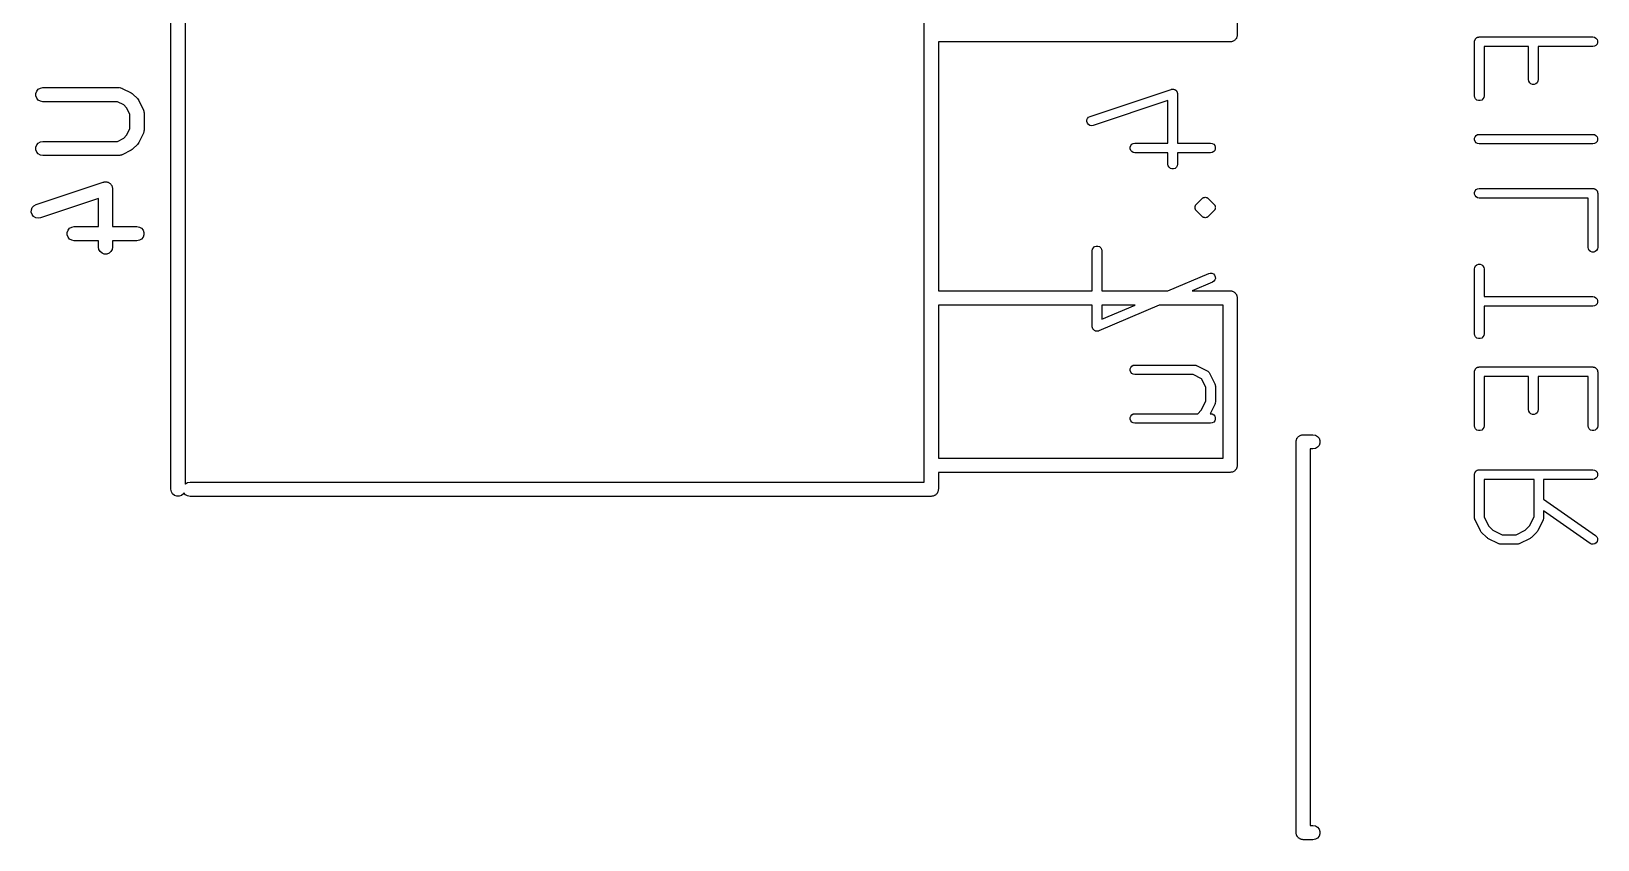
# Model space of a CAD drawing. Extents: x 1.5 to 72.3, y -91 to -17.2.
# Drawn here: x 5.92 to 22.55, y -56.15 to -47.57 of the extents above; entities that cross this region are included whole.
import ezdxf

# ---------------------------------------------------------------- set-up
doc = ezdxf.new("R2010")
doc.units = 0
doc.header["$MEASUREMENT"] = 0
doc.layers.add('BLACK', color=7, linetype='CONTINUOUS')

msp = doc.modelspace()

# ---------------------------------------------------------------- linework, layer by layer
at = {"layer": 'Black'}
for p, q in [((7.4, -52.429), (7.4, -45.571)), ((7.55, -45.6239), (7.55, -52.3761)), ((15.401, -52.354), (15.401, -45.646)), ((18.726, -45.825), (18.726, -47.603)), ((18.651, -47.678), (15.551, -47.678)), ((15.551, -47.678), (15.551, -50.322)), ((18.6575, -47.6769), (18.651, -47.678)), ((18.664, -47.6769), (18.6575, -47.6769)), ((18.6702, -47.6746), (18.664, -47.6769)), ((18.6767, -47.6735), (18.6702, -47.6746)), ((18.6823, -47.6702), (18.6767, -47.6735)), ((18.6885, -47.668), (18.6823, -47.6702)), ((18.6935, -47.6637), (18.6885, -47.668)), ((18.6992, -47.6605), (18.6935, -47.6637)), ((18.7034, -47.6554), (18.6992, -47.6605)), ((18.7085, -47.6512), (18.7034, -47.6554)), ((18.7117, -47.6455), (18.7085, -47.6512)), ((18.716, -47.6405), (18.7117, -47.6455)), ((18.7182, -47.6343), (18.716, -47.6405)), ((18.7215, -47.6287), (18.7182, -47.6343)), ((18.7226, -47.6222), (18.7215, -47.6287)), ((18.7249, -47.616), (18.7226, -47.6222)), ((18.726, -47.603), (18.7249, -47.6095)), ((18.7249, -47.6095), (18.7249, -47.616)), ((21.2459, -47.6763), (21.2467, -47.672)), ((21.2459, -48.2509), (21.2459, -47.6763)), ((21.2467, -47.6675), (21.2482, -47.6634)), ((21.2467, -47.672), (21.2467, -47.6675)), ((21.2482, -47.6634), (21.249, -47.659)), ((21.249, -47.659), (21.2512, -47.6551)), ((21.2512, -47.6551), (21.2527, -47.6509)), ((21.2527, -47.6509), (21.2556, -47.6475)), ((21.2556, -47.6475), (21.2578, -47.6437)), ((21.2578, -47.6437), (21.2612, -47.6408)), ((21.2612, -47.6408), (21.2641, -47.6374)), ((21.2641, -47.6374), (21.2679, -47.6352)), ((21.2679, -47.6352), (21.2713, -47.6324)), ((21.2713, -47.6324), (21.2755, -47.6308)), ((21.2755, -47.6308), (21.2793, -47.6286)), ((21.2793, -47.6286), (21.2837, -47.6278)), ((21.2837, -47.6278), (21.2879, -47.6263)), ((21.2879, -47.6263), (21.2923, -47.6263)), ((21.2923, -47.6263), (21.2967, -47.6255)), ((21.2967, -47.6255), (22.5032, -47.6255)), ((21.8204, -47.7271), (21.3475, -47.7271)), ((21.3475, -47.7271), (21.3475, -48.2509)), ((21.8204, -48.0785), (21.8204, -47.7271)), ((22.5032, -47.7271), (21.922, -47.7271)), ((21.922, -47.7271), (21.922, -48.0785)), ((22.5032, -47.6255), (22.5206, -47.6286)), ((22.5206, -47.7241), (22.5032, -47.7271)), ((22.5206, -47.6286), (22.5359, -47.6374)), ((22.5359, -47.7153), (22.5206, -47.7241)), ((22.5359, -47.6374), (22.5472, -47.6509)), ((22.5472, -47.7017), (22.5359, -47.7153)), ((22.5472, -47.6509), (22.5532, -47.6675)), ((22.5532, -47.6852), (22.5472, -47.7017)), ((22.5532, -47.6675), (22.5532, -47.6852)), ((21.8235, -48.0959), (21.8204, -48.0785)), ((21.922, -48.0785), (21.919, -48.0959)), ((5.96452, -48.2251), (5.97343, -48.2006)), ((5.96452, -48.2511), (5.96452, -48.2251)), ((5.97343, -48.2006), (5.99017, -48.1806)), ((5.99017, -48.1806), (6.01273, -48.1676)), ((6.01273, -48.1676), (6.03838, -48.1631)), ((6.03838, -48.1631), (6.8479, -48.1631)), ((6.8479, -48.1631), (6.85216, -48.1638)), ((6.85216, -48.1638), (6.85648, -48.1636)), ((6.85648, -48.1636), (6.8649, -48.1661)), ((6.8649, -48.1661), (6.87356, -48.1676)), ((6.87356, -48.1676), (6.8773, -48.1698)), ((6.8773, -48.1698), (6.88145, -48.171)), ((6.88145, -48.171), (6.97668, -48.2186)), ((6.97668, -48.2186), (6.98634, -48.2258)), ((6.98634, -48.2258), (6.99618, -48.2327)), ((6.99618, -48.2327), (7.04379, -48.2803)), ((17.1625, -48.4689), (18.0243, -48.1816)), ((18.0243, -48.1816), (18.028, -48.1811)), ((18.028, -48.1811), (18.0316, -48.1798)), ((18.0316, -48.1798), (18.0367, -48.1798)), ((18.0367, -48.1798), (18.0418, -48.179)), ((18.0418, -48.179), (18.0454, -48.1798)), ((18.0454, -48.1798), (18.0492, -48.1798)), ((18.0492, -48.1798), (18.054, -48.1815)), ((18.054, -48.1815), (18.0591, -48.1826)), ((18.0591, -48.1826), (18.0623, -48.1845)), ((18.0623, -48.1845), (18.0658, -48.1858)), ((18.0658, -48.1858), (18.0697, -48.1891)), ((18.0697, -48.1891), (18.0741, -48.1918)), ((18.0741, -48.1918), (18.0764, -48.1947)), ((18.0764, -48.1947), (18.0793, -48.1972)), ((18.0793, -48.1972), (18.0819, -48.2016)), ((18.0819, -48.2016), (18.0851, -48.2056)), ((18.0851, -48.2056), (18.0862, -48.2092)), ((18.0862, -48.2092), (18.0881, -48.2124)), ((18.0881, -48.2124), (18.089, -48.2175)), ((18.089, -48.2175), (18.0906, -48.2224)), ((18.0906, -48.2224), (18.0905, -48.2261)), ((18.0905, -48.2261), (18.0912, -48.2298)), ((18.0912, -48.2298), (18.0912, -48.7535)), ((21.8323, -48.1112), (21.8235, -48.0959)), ((21.8458, -48.1225), (21.8323, -48.1112)), ((21.8624, -48.1285), (21.8458, -48.1225)), ((21.8801, -48.1285), (21.8624, -48.1285)), ((21.8966, -48.1225), (21.8801, -48.1285)), ((21.9101, -48.1112), (21.8966, -48.1225)), ((21.919, -48.0959), (21.9101, -48.1112)), ((5.97343, -48.2756), (5.96452, -48.2511)), ((5.99017, -48.2955), (5.97343, -48.2756)), ((6.01273, -48.3086), (5.99017, -48.2955)), ((6.03838, -48.3131), (6.01273, -48.3086)), ((6.8302, -48.3131), (6.03838, -48.3131)), ((6.89872, -48.3474), (6.8302, -48.3131)), ((6.92912, -48.3778), (6.89872, -48.3474)), ((6.96338, -48.4463), (6.92912, -48.3778)), ((7.04379, -48.2803), (7.05068, -48.2901)), ((7.05068, -48.2901), (7.05784, -48.2998)), ((7.05784, -48.2998), (7.10546, -48.395)), ((7.10546, -48.395), (7.1067, -48.3992)), ((7.1067, -48.3992), (7.10886, -48.4029)), ((7.10886, -48.4029), (7.11038, -48.4116)), ((7.11038, -48.4116), (7.11289, -48.42)), ((17.9896, -48.3003), (17.1947, -48.5653)), ((17.9896, -48.7535), (17.9896, -48.3003)), ((21.249, -48.2682), (21.2459, -48.2509)), ((21.2578, -48.2835), (21.249, -48.2682)), ((21.2713, -48.2949), (21.2578, -48.2835)), ((21.2879, -48.3009), (21.2713, -48.2949)), ((21.3055, -48.3009), (21.2879, -48.3009)), ((21.3221, -48.2949), (21.3055, -48.3009)), ((21.3356, -48.2835), (21.3221, -48.2949)), ((21.3444, -48.2682), (21.3356, -48.2835)), ((21.3475, -48.2509), (21.3444, -48.2682)), ((6.96338, -48.6013), (6.96338, -48.4463)), ((7.11289, -48.42), (7.11263, -48.4243)), ((7.11263, -48.4243), (7.11338, -48.4286)), ((7.11338, -48.4286), (7.11338, -48.619)), ((17.1283, -48.5245), (17.1288, -48.5069)), ((17.1339, -48.5413), (17.1283, -48.5245)), ((17.1288, -48.5069), (17.1353, -48.4905)), ((17.1449, -48.5551), (17.1339, -48.5413)), ((17.1353, -48.4905), (17.147, -48.4773)), ((17.1599, -48.5643), (17.1449, -48.5551)), ((17.147, -48.4773), (17.1625, -48.4689)), ((17.1772, -48.5679), (17.1599, -48.5643)), ((17.1947, -48.5653), (17.1772, -48.5679)), ((5.99017, -48.7521), (6.01273, -48.739)), ((6.01273, -48.739), (6.03838, -48.7345)), ((6.03838, -48.7345), (6.8302, -48.7345)), ((6.8302, -48.7345), (6.89872, -48.7003)), ((6.89872, -48.7003), (6.92912, -48.6699)), ((6.92912, -48.6699), (6.96338, -48.6013)), ((7.10546, -48.6526), (7.05784, -48.7478)), ((7.1067, -48.6484), (7.10546, -48.6526)), ((7.10886, -48.6447), (7.1067, -48.6484)), ((7.11038, -48.636), (7.10886, -48.6447)), ((7.11289, -48.6276), (7.11038, -48.636)), ((7.11338, -48.619), (7.11263, -48.6233)), ((7.11263, -48.6233), (7.11289, -48.6276)), ((21.2467, -48.7017), (21.2527, -48.6851)), ((21.2467, -48.7193), (21.2467, -48.7017)), ((21.2527, -48.7359), (21.2467, -48.7193)), ((21.2527, -48.6851), (21.2641, -48.6716)), ((21.2641, -48.7494), (21.2527, -48.7359)), ((21.2641, -48.6716), (21.2793, -48.6628)), ((21.2793, -48.6628), (21.2967, -48.6597)), ((21.2967, -48.6597), (22.5032, -48.6597)), ((22.5032, -48.6597), (22.5206, -48.6628)), ((22.5206, -48.6628), (22.5359, -48.6716)), ((22.5359, -48.6716), (22.5472, -48.6851)), ((22.5472, -48.7359), (22.5359, -48.7494)), ((22.5472, -48.6851), (22.5532, -48.7017)), ((22.5532, -48.7193), (22.5472, -48.7359)), ((22.5532, -48.7017), (22.5532, -48.7193)), ((5.96452, -48.7965), (5.97343, -48.772)), ((5.96452, -48.8225), (5.96452, -48.7965)), ((5.97343, -48.847), (5.96452, -48.8225)), ((5.97343, -48.772), (5.99017, -48.7521)), ((5.99017, -48.867), (5.97343, -48.847)), ((6.01273, -48.88), (5.99017, -48.867)), ((6.03838, -48.8845), (6.01273, -48.88)), ((6.8479, -48.8845), (6.03838, -48.8845)), ((6.85216, -48.8838), (6.8479, -48.8845)), ((6.85648, -48.884), (6.85216, -48.8838)), ((6.8649, -48.8815), (6.85648, -48.884)), ((6.87356, -48.88), (6.8649, -48.8815)), ((6.8773, -48.8778), (6.87356, -48.88)), ((6.88145, -48.8766), (6.8773, -48.8778)), ((6.97668, -48.829), (6.88145, -48.8766)), ((6.98634, -48.8218), (6.97668, -48.829)), ((6.99618, -48.8149), (6.98634, -48.8218)), ((7.04379, -48.7673), (6.99618, -48.8149)), ((7.05068, -48.7575), (7.04379, -48.7673)), ((7.05784, -48.7478), (7.05068, -48.7575)), ((17.5882, -48.7955), (17.5942, -48.7789)), ((17.5882, -48.8132), (17.5882, -48.7955)), ((17.5942, -48.8297), (17.5882, -48.8132)), ((17.5942, -48.7789), (17.6056, -48.7654)), ((17.6056, -48.8432), (17.5942, -48.8297)), ((17.6056, -48.7654), (17.6208, -48.7566)), ((17.6208, -48.8521), (17.6056, -48.8432)), ((17.6208, -48.7566), (17.6382, -48.7535)), ((17.6382, -48.8551), (17.6208, -48.8521)), ((17.6382, -48.7535), (17.9896, -48.7535)), ((17.9896, -48.8551), (17.6382, -48.8551)), ((17.9896, -48.9767), (17.9896, -48.8551)), ((18.0912, -48.7535), (18.4425, -48.7535)), ((18.4425, -48.8551), (18.0912, -48.8551)), ((18.0912, -48.8551), (18.0912, -48.9767)), ((18.4425, -48.7535), (18.4599, -48.7566)), ((18.4599, -48.8521), (18.4425, -48.8551)), ((18.4599, -48.7566), (18.4752, -48.7654)), ((18.4752, -48.8432), (18.4599, -48.8521)), ((18.4752, -48.7654), (18.4865, -48.7789)), ((18.4865, -48.8297), (18.4752, -48.8432)), ((18.4865, -48.7789), (18.4926, -48.7955)), ((18.4926, -48.8132), (18.4865, -48.8297)), ((18.4926, -48.7955), (18.4926, -48.8132)), ((21.2793, -48.7582), (21.2641, -48.7494)), ((21.2967, -48.7613), (21.2793, -48.7582)), ((22.5032, -48.7613), (21.2967, -48.7613)), ((22.5206, -48.7582), (22.5032, -48.7613)), ((22.5359, -48.7494), (22.5206, -48.7582)), ((17.9926, -48.9941), (17.9896, -48.9767)), ((18.0015, -49.0093), (17.9926, -48.9941)), ((18.015, -49.0207), (18.0015, -49.0093)), ((18.0316, -49.0267), (18.015, -49.0207)), ((18.0492, -49.0267), (18.0316, -49.0267)), ((18.0658, -49.0207), (18.0492, -49.0267)), ((18.0793, -49.0093), (18.0658, -49.0207)), ((18.0881, -48.9941), (18.0793, -49.0093)), ((18.0912, -48.9767), (18.0881, -48.9941)), ((5.96704, -49.405), (6.68133, -49.1669)), ((6.68133, -49.1669), (6.68681, -49.1661)), ((6.68681, -49.1661), (6.69202, -49.1642)), ((6.69202, -49.1642), (6.69961, -49.1642)), ((6.69961, -49.1642), (6.7071, -49.1631)), ((6.7071, -49.1631), (6.71252, -49.1642)), ((6.71252, -49.1642), (6.71807, -49.1642)), ((6.71807, -49.1642), (6.7252, -49.1668)), ((6.7252, -49.1668), (6.73261, -49.1683)), ((6.73261, -49.1683), (6.73734, -49.1712)), ((6.73734, -49.1712), (6.74255, -49.1731)), ((6.74255, -49.1731), (6.74835, -49.178)), ((6.74835, -49.178), (6.75481, -49.182)), ((6.75481, -49.182), (6.75825, -49.1863)), ((6.75825, -49.1863), (6.7625, -49.1899)), ((6.7625, -49.1899), (6.76629, -49.1964)), ((6.76629, -49.1964), (6.771, -49.2024)), ((6.771, -49.2024), (6.77275, -49.2076)), ((6.77275, -49.2076), (6.77553, -49.2124)), ((6.77553, -49.2124), (6.77684, -49.2199)), ((6.77684, -49.2199), (6.77924, -49.2271)), ((6.77924, -49.2271), (6.77908, -49.2326)), ((6.77908, -49.2326), (6.78005, -49.2381)), ((6.78005, -49.2381), (6.78005, -49.6393)), ((21.2527, -49.2596), (21.2641, -49.2461)), ((21.2641, -49.2461), (21.2793, -49.2373)), ((21.2793, -49.2373), (21.2967, -49.2342)), ((21.2967, -49.2342), (22.5032, -49.2342)), ((22.5032, -49.2342), (22.5076, -49.235)), ((22.5076, -49.235), (22.512, -49.235)), ((22.512, -49.235), (22.5162, -49.2365)), ((22.5162, -49.2365), (22.5206, -49.2373)), ((22.5206, -49.2373), (22.5244, -49.2395)), ((22.5244, -49.2395), (22.5286, -49.241)), ((22.5286, -49.241), (22.532, -49.2439)), ((22.532, -49.2439), (22.5359, -49.2461)), ((22.5359, -49.2461), (22.5387, -49.2495)), ((5.94414, -49.4174), (5.96704, -49.405)), ((6.63005, -49.3422), (6.01448, -49.5473)), ((6.63005, -49.6393), (6.63005, -49.3422)), ((18.2816, -49.4148), (18.2829, -49.413)), ((18.2829, -49.413), (18.2836, -49.4109)), ((18.2836, -49.4109), (18.2851, -49.4092)), ((18.2851, -49.4092), (18.286, -49.4072)), ((18.286, -49.4072), (18.2892, -49.404)), ((18.2892, -49.404), (18.2917, -49.4004)), ((18.2917, -49.4004), (18.3492, -49.3429)), ((18.3492, -49.3429), (18.3528, -49.3404)), ((18.3528, -49.3404), (18.356, -49.3372)), ((18.356, -49.3372), (18.36, -49.3354)), ((18.36, -49.3354), (18.3636, -49.3328)), ((18.3636, -49.3328), (18.3679, -49.3317)), ((18.3679, -49.3317), (18.3719, -49.3298)), ((18.3719, -49.3298), (18.3764, -49.3294)), ((18.3764, -49.3294), (18.3807, -49.3283)), ((18.3807, -49.3283), (18.3851, -49.3286)), ((18.3851, -49.3286), (18.3895, -49.3283)), ((18.3895, -49.3283), (18.3938, -49.3294)), ((18.3938, -49.3294), (18.3982, -49.3298)), ((18.3982, -49.3298), (18.4023, -49.3317)), ((18.4023, -49.3317), (18.4066, -49.3328)), ((18.4066, -49.3328), (18.4102, -49.3354)), ((18.4102, -49.3354), (18.4142, -49.3372)), ((18.4142, -49.3372), (18.4174, -49.3404)), ((18.4174, -49.3404), (18.421, -49.3429)), ((18.421, -49.3429), (18.4785, -49.4004)), ((18.4785, -49.4004), (18.481, -49.404)), ((18.481, -49.404), (18.4842, -49.4072)), ((18.4842, -49.4072), (18.4851, -49.4092)), ((18.4851, -49.4092), (18.4865, -49.4109)), ((18.4865, -49.4109), (18.4873, -49.413)), ((18.4873, -49.413), (18.4886, -49.4148)), ((21.2467, -49.2762), (21.2527, -49.2596)), ((21.2467, -49.2938), (21.2467, -49.2762)), ((21.2527, -49.3104), (21.2467, -49.2938)), ((21.2641, -49.3239), (21.2527, -49.3104)), ((21.2793, -49.3328), (21.2641, -49.3239)), ((21.2967, -49.3358), (21.2793, -49.3328)), ((22.4524, -49.3358), (21.2967, -49.3358)), ((22.4524, -49.8595), (22.4524, -49.3358)), ((22.5387, -49.2495), (22.5421, -49.2524)), ((22.5421, -49.2524), (22.5443, -49.2562)), ((22.5443, -49.2562), (22.5472, -49.2596)), ((22.5472, -49.2596), (22.5487, -49.2638)), ((22.5487, -49.2638), (22.5509, -49.2676)), ((22.5509, -49.2676), (22.5517, -49.272)), ((22.5517, -49.272), (22.5532, -49.2762)), ((22.5532, -49.2762), (22.5532, -49.2806)), ((22.5532, -49.2806), (22.554, -49.285)), ((22.554, -49.285), (22.554, -49.8595)), ((5.91657, -49.4872), (5.91728, -49.4612)), ((5.92481, -49.5119), (5.91657, -49.4872)), ((5.91728, -49.4612), (5.92686, -49.4369)), ((5.941, -49.5323), (5.92481, -49.5119)), ((5.92686, -49.4369), (5.94414, -49.4174)), ((5.96319, -49.5459), (5.941, -49.5323)), ((5.98871, -49.5512), (5.96319, -49.5459)), ((6.01448, -49.5473), (5.98871, -49.5512)), ((18.277, -49.4319), (18.2776, -49.4297)), ((18.2774, -49.4363), (18.277, -49.4319)), ((18.277, -49.4407), (18.2774, -49.4363)), ((18.2776, -49.4429), (18.277, -49.4407)), ((18.2776, -49.4275), (18.2784, -49.4254)), ((18.2776, -49.4297), (18.2776, -49.4275)), ((18.2776, -49.4451), (18.2776, -49.4429)), ((18.2784, -49.4472), (18.2776, -49.4451)), ((18.2784, -49.4254), (18.2786, -49.4232)), ((18.2786, -49.4495), (18.2784, -49.4472)), ((18.2786, -49.4232), (18.2805, -49.4191)), ((18.2805, -49.4535), (18.2786, -49.4495)), ((18.2805, -49.4191), (18.2816, -49.4148)), ((18.2816, -49.4578), (18.2805, -49.4535)), ((18.2829, -49.4596), (18.2816, -49.4578)), ((18.2836, -49.4617), (18.2829, -49.4596)), ((18.2851, -49.4634), (18.2836, -49.4617)), ((18.286, -49.4654), (18.2851, -49.4634)), ((18.2892, -49.4686), (18.286, -49.4654)), ((18.2917, -49.4722), (18.2892, -49.4686)), ((18.3492, -49.5297), (18.2917, -49.4722)), ((18.3528, -49.5322), (18.3492, -49.5297)), ((18.356, -49.5354), (18.3528, -49.5322)), ((18.36, -49.5373), (18.356, -49.5354)), ((18.3636, -49.5398), (18.36, -49.5373)), ((18.3679, -49.541), (18.3636, -49.5398)), ((18.3719, -49.5428), (18.3679, -49.541)), ((18.3764, -49.5432), (18.3719, -49.5428)), ((18.3807, -49.5444), (18.3764, -49.5432)), ((18.3851, -49.544), (18.3807, -49.5444)), ((18.3895, -49.5444), (18.3851, -49.544)), ((18.3938, -49.5432), (18.3895, -49.5444)), ((18.3982, -49.5428), (18.3938, -49.5432)), ((18.4023, -49.541), (18.3982, -49.5428)), ((18.4066, -49.5398), (18.4023, -49.541)), ((18.4102, -49.5373), (18.4066, -49.5398)), ((18.4142, -49.5354), (18.4102, -49.5373)), ((18.4174, -49.5322), (18.4142, -49.5354)), ((18.421, -49.5297), (18.4174, -49.5322)), ((18.4785, -49.4722), (18.421, -49.5297)), ((18.481, -49.4686), (18.4785, -49.4722)), ((18.4842, -49.4654), (18.481, -49.4686)), ((18.4851, -49.4634), (18.4842, -49.4654)), ((18.4865, -49.4617), (18.4851, -49.4634)), ((18.4873, -49.4596), (18.4865, -49.4617)), ((18.4886, -49.4578), (18.4873, -49.4596)), ((18.4886, -49.4148), (18.4897, -49.4191)), ((18.4897, -49.4535), (18.4886, -49.4578)), ((18.4897, -49.4191), (18.4916, -49.4232)), ((18.4916, -49.4495), (18.4897, -49.4535)), ((18.4916, -49.4232), (18.4918, -49.4254)), ((18.4918, -49.4472), (18.4916, -49.4495)), ((18.4918, -49.4254), (18.4926, -49.4275)), ((18.4926, -49.4451), (18.4918, -49.4472)), ((18.4926, -49.4275), (18.4926, -49.4297)), ((18.4926, -49.4297), (18.4932, -49.4319)), ((18.4932, -49.4407), (18.4926, -49.4429)), ((18.4926, -49.4429), (18.4926, -49.4451)), ((18.4932, -49.4319), (18.4928, -49.4363)), ((18.4928, -49.4363), (18.4932, -49.4407)), ((6.29785, -49.7013), (6.30676, -49.6768)), ((6.29785, -49.7273), (6.29785, -49.7013)), ((6.30676, -49.7518), (6.29785, -49.7273)), ((6.30676, -49.6768), (6.3235, -49.6568)), ((6.3235, -49.6568), (6.34606, -49.6438)), ((6.34606, -49.6438), (6.37171, -49.6393)), ((6.37171, -49.6393), (6.63005, -49.6393)), ((6.78005, -49.6393), (7.03838, -49.6393)), ((7.03838, -49.6393), (7.06403, -49.6438)), ((7.06403, -49.6438), (7.08659, -49.6568)), ((7.08659, -49.6568), (7.10333, -49.6768)), ((7.10333, -49.6768), (7.11224, -49.7013)), ((7.11224, -49.7273), (7.10333, -49.7518)), ((7.11224, -49.7013), (7.11224, -49.7273)), ((6.3235, -49.7717), (6.30676, -49.7518)), ((6.34606, -49.7848), (6.3235, -49.7717)), ((6.37171, -49.7893), (6.34606, -49.7848)), ((6.63005, -49.7893), (6.37171, -49.7893)), ((6.63005, -49.8571), (6.63005, -49.7893)), ((6.63457, -49.8828), (6.63005, -49.8571)), ((6.64759, -49.9054), (6.63457, -49.8828)), ((6.66755, -49.9221), (6.64759, -49.9054)), ((6.7625, -49.9054), (6.74255, -49.9221)), ((6.77553, -49.8828), (6.7625, -49.9054)), ((6.78005, -49.8571), (6.77553, -49.8828)), ((7.03838, -49.7893), (6.78005, -49.7893)), ((6.78005, -49.7893), (6.78005, -49.8571)), ((7.06403, -49.7848), (7.03838, -49.7893)), ((7.08659, -49.7717), (7.06403, -49.7848)), ((7.10333, -49.7518), (7.08659, -49.7717)), ((17.1852, -49.8959), (17.1883, -49.8786)), ((17.1852, -50.322), (17.1852, -49.8959)), ((17.1883, -49.8786), (17.1971, -49.8633)), ((17.1971, -49.8633), (17.2106, -49.8519)), ((17.2106, -49.8519), (17.2272, -49.8459)), ((17.2272, -49.8459), (17.2449, -49.8459)), ((17.2449, -49.8459), (17.2614, -49.8519)), ((17.2614, -49.8519), (17.275, -49.8633)), ((17.275, -49.8633), (17.2838, -49.8786)), ((17.2838, -49.8786), (17.2868, -49.8959)), ((17.2868, -49.8959), (17.2868, -50.322)), ((22.4555, -49.8769), (22.4524, -49.8595)), ((22.4643, -49.8922), (22.4555, -49.8769)), ((22.4778, -49.9035), (22.4643, -49.8922)), ((22.4944, -49.9096), (22.4778, -49.9035)), ((22.512, -49.9096), (22.4944, -49.9096)), ((22.5286, -49.9035), (22.512, -49.9096)), ((22.5421, -49.8922), (22.5286, -49.9035)), ((22.5509, -49.8769), (22.5421, -49.8922)), ((22.554, -49.8595), (22.5509, -49.8769)), ((6.69202, -49.931), (6.66755, -49.9221)), ((6.71807, -49.931), (6.69202, -49.931)), ((6.74255, -49.9221), (6.71807, -49.931)), ((21.2459, -50.0893), (21.249, -50.072)), ((21.249, -50.072), (21.2578, -50.0567)), ((21.2578, -50.0567), (21.2713, -50.0454)), ((21.2713, -50.0454), (21.2879, -50.0393)), ((21.2879, -50.0393), (21.3055, -50.0393)), ((21.3055, -50.0393), (21.3221, -50.0454)), ((21.3221, -50.0454), (21.3356, -50.0567)), ((21.3356, -50.0567), (21.3444, -50.072)), ((21.3444, -50.072), (21.3475, -50.0893)), ((17.9897, -50.322), (18.4225, -50.1365)), ((18.4626, -50.2299), (18.2476, -50.322)), ((18.4225, -50.1365), (18.4397, -50.1325)), ((18.4397, -50.1325), (18.4572, -50.1346)), ((18.4572, -50.1346), (18.473, -50.1425)), ((18.4773, -50.2202), (18.4626, -50.2299)), ((18.473, -50.1425), (18.4851, -50.1554)), ((18.4879, -50.2061), (18.4773, -50.2202)), ((18.4851, -50.1554), (18.492, -50.1716)), ((18.493, -50.1892), (18.4879, -50.2061)), ((18.492, -50.1716), (18.493, -50.1892)), ((21.2459, -50.7788), (21.2459, -50.0893)), ((21.3475, -50.0893), (21.3475, -50.3833)), ((15.551, -50.322), (17.1852, -50.322)), ((17.2868, -50.322), (17.9897, -50.322)), ((18.2476, -50.322), (18.651, -50.322)), ((18.651, -50.322), (18.6575, -50.3231)), ((18.6575, -50.3231), (18.664, -50.3231)), ((18.664, -50.3231), (18.6702, -50.3254)), ((18.6702, -50.3254), (18.6767, -50.3265)), ((18.6767, -50.3265), (18.6823, -50.3298)), ((18.6823, -50.3298), (18.6885, -50.332)), ((18.6885, -50.332), (18.6935, -50.3363)), ((18.6935, -50.3363), (18.6992, -50.3395)), ((18.6992, -50.3395), (18.7034, -50.3446)), ((18.7034, -50.3446), (18.7085, -50.3488)), ((18.7085, -50.3488), (18.7117, -50.3545)), ((18.7117, -50.3545), (18.716, -50.3595)), ((18.716, -50.3595), (18.7182, -50.3657)), ((18.7182, -50.3657), (18.7215, -50.3713)), ((18.7215, -50.3713), (18.7226, -50.3778)), ((18.7226, -50.3778), (18.7249, -50.384)), ((18.7249, -50.384), (18.7249, -50.3905)), ((18.7249, -50.3905), (18.726, -50.397)), ((18.726, -50.397), (18.726, -52.175)), ((21.3475, -50.3833), (22.5032, -50.3833)), ((22.5032, -50.3833), (22.5206, -50.3863)), ((22.5206, -50.3863), (22.5359, -50.3951)), ((22.5359, -50.3951), (22.5472, -50.4087)), ((22.5472, -50.4087), (22.5532, -50.4252)), ((17.1852, -50.472), (15.551, -50.472)), ((15.551, -50.472), (15.551, -52.1)), ((17.1852, -50.7003), (17.1852, -50.472)), ((17.8976, -50.472), (17.2561, -50.747)), ((17.2868, -50.472), (17.2868, -50.6232)), ((17.2868, -50.6232), (17.6397, -50.472)), ((17.6397, -50.472), (17.2868, -50.472)), ((18.576, -50.472), (17.8976, -50.472)), ((18.576, -52.1), (18.576, -50.472)), ((22.5032, -50.4849), (21.3475, -50.4849)), ((21.3475, -50.4849), (21.3475, -50.7788)), ((22.5206, -50.4818), (22.5032, -50.4849)), ((22.5359, -50.473), (22.5206, -50.4818)), ((22.5472, -50.4595), (22.5359, -50.473)), ((22.5532, -50.4429), (22.5472, -50.4595)), ((22.5532, -50.4252), (22.5532, -50.4429)), ((17.1863, -50.706), (17.1852, -50.7003)), ((17.1866, -50.7119), (17.1863, -50.706)), ((17.1878, -50.7146), (17.1866, -50.7119)), ((17.1883, -50.7176), (17.1878, -50.7146)), ((17.1912, -50.7227), (17.1883, -50.7176)), ((17.1935, -50.7281), (17.1912, -50.7227)), ((17.1956, -50.7303), (17.1935, -50.7281)), ((17.1971, -50.7329), (17.1956, -50.7303)), ((17.2016, -50.7367), (17.1971, -50.7329)), ((17.2056, -50.7409), (17.2016, -50.7367)), ((17.2083, -50.7423), (17.2056, -50.7409)), ((17.2106, -50.7443), (17.2083, -50.7423)), ((17.2161, -50.7463), (17.2106, -50.7443)), ((17.2214, -50.7489), (17.2161, -50.7463)), ((17.2244, -50.7493), (17.2214, -50.7489)), ((17.2272, -50.7503), (17.2244, -50.7493)), ((17.2331, -50.7503), (17.2272, -50.7503)), ((17.2389, -50.751), (17.2331, -50.7503)), ((17.2418, -50.7503), (17.2389, -50.751)), ((17.2449, -50.7503), (17.2418, -50.7503)), ((17.2504, -50.7483), (17.2449, -50.7503)), ((17.2561, -50.747), (17.2504, -50.7483)), ((21.249, -50.7962), (21.2459, -50.7788)), ((21.2578, -50.8114), (21.249, -50.7962)), ((21.2713, -50.8228), (21.2578, -50.8114)), ((21.2879, -50.8288), (21.2713, -50.8228)), ((21.3055, -50.8288), (21.2879, -50.8288)), ((21.3221, -50.8228), (21.3055, -50.8288)), ((21.3356, -50.8114), (21.3221, -50.8228)), ((21.3444, -50.7962), (21.3356, -50.8114)), ((21.3475, -50.7788), (21.3444, -50.7962)), ((17.5882, -51.1511), (17.5942, -51.1345)), ((17.5882, -51.1687), (17.5882, -51.1511)), ((17.5942, -51.1853), (17.5882, -51.1687)), ((17.5942, -51.1345), (17.6056, -51.121)), ((17.6056, -51.1988), (17.5942, -51.1853)), ((17.6056, -51.121), (17.6208, -51.1121)), ((17.6208, -51.2076), (17.6056, -51.1988)), ((17.6208, -51.1121), (17.6382, -51.1091)), ((17.6382, -51.2107), (17.6208, -51.2076)), ((17.6382, -51.1091), (18.2702, -51.1091)), ((18.2582, -51.2107), (17.6382, -51.2107)), ((18.3472, -51.2552), (18.2582, -51.2107)), ((18.2702, -51.1091), (18.2731, -51.1096)), ((18.2731, -51.1096), (18.276, -51.1094)), ((18.276, -51.1094), (18.2817, -51.1111)), ((18.2817, -51.1111), (18.2876, -51.1121)), ((18.2876, -51.1121), (18.2901, -51.1136)), ((18.2901, -51.1136), (18.2929, -51.1144)), ((18.2929, -51.1144), (18.4078, -51.1719)), ((18.4078, -51.1719), (18.4138, -51.1763)), ((18.4138, -51.1763), (18.42, -51.1804)), ((18.42, -51.1804), (18.4209, -51.1816)), ((18.4209, -51.1816), (18.422, -51.1824)), ((18.422, -51.1824), (18.4261, -51.1886)), ((18.4261, -51.1886), (18.4305, -51.1946)), ((18.4305, -51.1946), (18.488, -51.3095)), ((21.2459, -51.1809), (21.2467, -51.1766)), ((21.2459, -51.7555), (21.2459, -51.1809)), ((21.2467, -51.1721), (21.2482, -51.1679)), ((21.2467, -51.1766), (21.2467, -51.1721)), ((21.2482, -51.1679), (21.249, -51.1636)), ((21.249, -51.1636), (21.2512, -51.1597)), ((21.2512, -51.1597), (21.2527, -51.1555)), ((21.2527, -51.1555), (21.2556, -51.1521)), ((21.2556, -51.1521), (21.2578, -51.1483)), ((21.2578, -51.1483), (21.2612, -51.1454)), ((21.2612, -51.1454), (21.2641, -51.142)), ((21.2641, -51.142), (21.2679, -51.1398)), ((21.2679, -51.1398), (21.2713, -51.1369)), ((21.2713, -51.1369), (21.2755, -51.1354)), ((21.2755, -51.1354), (21.2793, -51.1332)), ((21.2793, -51.1332), (21.2837, -51.1324)), ((21.2837, -51.1324), (21.2879, -51.1309)), ((21.2879, -51.1309), (21.2923, -51.1309)), ((21.2923, -51.1309), (21.2967, -51.1301)), ((21.2967, -51.1301), (22.5032, -51.1301)), ((21.8204, -51.2317), (21.3475, -51.2317)), ((21.3475, -51.2317), (21.3475, -51.7555)), ((21.8204, -51.5831), (21.8204, -51.2317)), ((22.4524, -51.2317), (21.922, -51.2317)), ((21.922, -51.2317), (21.922, -51.5831)), ((22.4524, -51.7555), (22.4524, -51.2317)), ((22.5032, -51.1301), (22.5076, -51.1309)), ((22.5076, -51.1309), (22.512, -51.1309)), ((22.512, -51.1309), (22.5162, -51.1324)), ((22.5162, -51.1324), (22.5206, -51.1332)), ((22.5206, -51.1332), (22.5244, -51.1354)), ((22.5244, -51.1354), (22.5286, -51.1369)), ((22.5286, -51.1369), (22.532, -51.1398)), ((22.532, -51.1398), (22.5359, -51.142)), ((22.5359, -51.142), (22.5387, -51.1454)), ((22.5387, -51.1454), (22.5421, -51.1483)), ((22.5421, -51.1483), (22.5443, -51.1521)), ((22.5443, -51.1521), (22.5472, -51.1555)), ((22.5472, -51.1555), (22.5487, -51.1597)), ((22.5487, -51.1597), (22.5509, -51.1636)), ((22.5509, -51.1636), (22.5517, -51.1679)), ((22.5517, -51.1679), (22.5532, -51.1721)), ((22.5532, -51.1721), (22.5532, -51.1766)), ((22.5532, -51.1766), (22.554, -51.1809)), ((22.554, -51.1809), (22.554, -51.7555)), ((18.3917, -51.3442), (18.3472, -51.2552)), ((18.3917, -51.4926), (18.3917, -51.3442)), ((18.488, -51.3095), (18.4888, -51.3123)), ((18.4888, -51.3123), (18.4903, -51.3149)), ((18.4903, -51.3149), (18.4913, -51.3207)), ((18.4913, -51.3207), (18.493, -51.3264)), ((18.493, -51.3264), (18.4928, -51.3294)), ((18.4928, -51.3294), (18.4933, -51.3322)), ((18.4933, -51.3322), (18.4933, -51.5046)), ((18.3433, -51.5894), (18.3917, -51.4926)), ((18.488, -51.5273), (18.4386, -51.6262)), ((18.4888, -51.5245), (18.488, -51.5273)), ((18.4903, -51.522), (18.4888, -51.5245)), ((18.4913, -51.5161), (18.4903, -51.522)), ((18.493, -51.5104), (18.4913, -51.5161)), ((18.4933, -51.5046), (18.4928, -51.5075)), ((18.4928, -51.5075), (18.493, -51.5104)), ((17.5882, -51.6681), (17.5942, -51.6516)), ((17.5882, -51.6858), (17.5882, -51.6681)), ((17.5942, -51.7024), (17.5882, -51.6858)), ((17.5942, -51.6516), (17.6056, -51.638)), ((17.6056, -51.7159), (17.5942, -51.7024)), ((17.6056, -51.638), (17.6208, -51.6292)), ((17.6208, -51.7247), (17.6056, -51.7159)), ((17.6208, -51.6292), (17.6382, -51.6262)), ((17.6382, -51.7278), (17.6208, -51.7247)), ((17.6382, -51.6262), (18.3066, -51.6262)), ((18.4425, -51.7278), (17.6382, -51.7278)), ((18.3066, -51.6262), (18.3433, -51.5894)), ((18.4386, -51.6262), (18.4425, -51.6262)), ((18.4425, -51.6262), (18.4599, -51.6292)), ((18.4599, -51.7247), (18.4425, -51.7278)), ((18.4599, -51.6292), (18.4752, -51.638)), ((18.4752, -51.7159), (18.4599, -51.7247)), ((18.4752, -51.638), (18.4865, -51.6516)), ((18.4865, -51.7024), (18.4752, -51.7159)), ((18.4865, -51.6516), (18.4926, -51.6681)), ((18.4926, -51.6858), (18.4865, -51.7024)), ((18.4926, -51.6681), (18.4926, -51.6858)), ((21.8235, -51.6005), (21.8204, -51.5831)), ((21.8323, -51.6158), (21.8235, -51.6005)), ((21.8458, -51.6271), (21.8323, -51.6158)), ((21.8624, -51.6331), (21.8458, -51.6271)), ((21.8801, -51.6331), (21.8624, -51.6331)), ((21.8966, -51.6271), (21.8801, -51.6331)), ((21.9101, -51.6158), (21.8966, -51.6271)), ((21.919, -51.6005), (21.9101, -51.6158)), ((21.922, -51.5831), (21.919, -51.6005)), ((19.3511, -51.912), (19.3534, -51.9058)), ((19.3534, -51.9058), (19.3545, -51.8993)), ((19.3545, -51.8993), (19.3578, -51.8937)), ((19.3578, -51.8937), (19.36, -51.8875)), ((19.36, -51.8875), (19.3643, -51.8825)), ((19.3643, -51.8825), (19.3675, -51.8768)), ((19.3675, -51.8768), (19.3726, -51.8726)), ((19.3726, -51.8726), (19.3768, -51.8675)), ((19.3768, -51.8675), (19.3825, -51.8643)), ((19.3825, -51.8643), (19.3875, -51.86)), ((19.3875, -51.86), (19.3937, -51.8578)), ((19.3937, -51.8578), (19.3993, -51.8545)), ((19.3993, -51.8545), (19.4058, -51.8534)), ((19.4058, -51.8534), (19.412, -51.8511)), ((19.412, -51.8511), (19.4185, -51.8511)), ((19.4185, -51.8511), (19.425, -51.85)), ((19.425, -51.85), (19.53, -51.85)), ((19.53, -51.85), (19.5557, -51.8545)), ((19.5557, -51.8545), (19.5782, -51.8675)), ((19.5782, -51.8675), (19.595, -51.8875)), ((19.595, -51.8875), (19.6039, -51.912)), ((21.249, -51.7728), (21.2459, -51.7555)), ((21.2578, -51.7881), (21.249, -51.7728)), ((21.2713, -51.7995), (21.2578, -51.7881)), ((21.2879, -51.8055), (21.2713, -51.7995)), ((21.3055, -51.8055), (21.2879, -51.8055)), ((21.3221, -51.7995), (21.3055, -51.8055)), ((21.3356, -51.7881), (21.3221, -51.7995)), ((21.3444, -51.7728), (21.3356, -51.7881)), ((21.3475, -51.7555), (21.3444, -51.7728)), ((22.4555, -51.7728), (22.4524, -51.7555)), ((22.4643, -51.7881), (22.4555, -51.7728)), ((22.4778, -51.7995), (22.4643, -51.7881)), ((22.4944, -51.8055), (22.4778, -51.7995)), ((22.512, -51.8055), (22.4944, -51.8055)), ((22.5286, -51.7995), (22.512, -51.8055)), ((22.5421, -51.7881), (22.5286, -51.7995)), ((22.5509, -51.7728), (22.5421, -51.7881)), ((22.554, -51.7555), (22.5509, -51.7728)), ((19.35, -51.925), (19.3511, -51.9185)), ((19.35, -56.075), (19.35, -51.925)), ((19.3511, -51.9185), (19.3511, -51.912)), ((19.53, -52), (19.5, -52)), ((19.5, -52), (19.5, -56)), ((19.5557, -51.9955), (19.53, -52)), ((19.5782, -51.9825), (19.5557, -51.9955)), ((19.595, -51.9625), (19.5782, -51.9825)), ((19.6039, -51.938), (19.595, -51.9625)), ((19.6039, -51.912), (19.6039, -51.938)), ((15.551, -52.1), (18.576, -52.1)), ((18.6885, -52.24), (18.6823, -52.2422)), ((18.6935, -52.2357), (18.6885, -52.24)), ((18.6992, -52.2325), (18.6935, -52.2357)), ((18.7034, -52.2274), (18.6992, -52.2325)), ((18.7085, -52.2232), (18.7034, -52.2274)), ((18.7117, -52.2175), (18.7085, -52.2232)), ((18.716, -52.2125), (18.7117, -52.2175)), ((18.7182, -52.2063), (18.716, -52.2125)), ((18.7215, -52.2007), (18.7182, -52.2063)), ((18.7226, -52.1942), (18.7215, -52.2007)), ((18.7249, -52.188), (18.7226, -52.1942)), ((18.726, -52.175), (18.7249, -52.1815)), ((18.7249, -52.1815), (18.7249, -52.188)), ((21.2556, -52.2437), (21.2578, -52.2399)), ((21.2578, -52.2399), (21.2612, -52.237)), ((21.2612, -52.237), (21.2641, -52.2336)), ((21.2641, -52.2336), (21.2679, -52.2314)), ((21.2679, -52.2314), (21.2713, -52.2285)), ((21.2713, -52.2285), (21.2755, -52.227)), ((21.2755, -52.227), (21.2793, -52.2248)), ((21.2793, -52.2248), (21.2837, -52.224)), ((21.2837, -52.224), (21.2879, -52.2225)), ((21.2879, -52.2225), (21.2923, -52.2225)), ((21.2923, -52.2225), (21.2967, -52.2217)), ((21.2967, -52.2217), (22.5032, -52.2217)), ((22.5032, -52.2217), (22.5206, -52.2248)), ((22.5206, -52.2248), (22.5359, -52.2336)), ((22.5359, -52.2336), (22.5472, -52.2471)), ((7.55, -52.3761), (7.55379, -52.3715)), ((7.55379, -52.3715), (7.57635, -52.3585)), ((7.57635, -52.3585), (7.602, -52.354)), ((7.602, -52.354), (9.38, -52.354)), ((9.38, -52.354), (15.401, -52.354)), ((18.651, -52.25), (15.551, -52.25)), ((15.551, -52.25), (15.551, -52.429)), ((18.6575, -52.2489), (18.651, -52.25)), ((18.664, -52.2489), (18.6575, -52.2489)), ((18.6702, -52.2466), (18.664, -52.2489)), ((18.6767, -52.2455), (18.6702, -52.2466)), ((18.6823, -52.2422), (18.6767, -52.2455)), ((21.2459, -52.2725), (21.2467, -52.2682)), ((21.2459, -52.7322), (21.2459, -52.2725)), ((21.2467, -52.2637), (21.2482, -52.2595)), ((21.2467, -52.2682), (21.2467, -52.2637)), ((21.2482, -52.2595), (21.249, -52.2552)), ((21.249, -52.2552), (21.2512, -52.2513)), ((21.2512, -52.2513), (21.2527, -52.2471)), ((21.2527, -52.2471), (21.2556, -52.2437)), ((21.3475, -52.3233), (21.3475, -52.7202)), ((21.8779, -52.3233), (21.3475, -52.3233)), ((21.8779, -52.7202), (21.8779, -52.3233)), ((22.5032, -52.3233), (21.9795, -52.3233)), ((21.9795, -52.3233), (21.9795, -52.5334)), ((22.5206, -52.3203), (22.5032, -52.3233)), ((22.5359, -52.3115), (22.5206, -52.3203)), ((22.5472, -52.2979), (22.5359, -52.3115)), ((22.5472, -52.2471), (22.5532, -52.2637)), ((22.5532, -52.2814), (22.5472, -52.2979)), ((22.5532, -52.2637), (22.5532, -52.2814)), ((7.40452, -52.4547), (7.4, -52.429)), ((7.41755, -52.4772), (7.40452, -52.4547)), ((7.4375, -52.494), (7.41755, -52.4772)), ((7.46198, -52.5029), (7.4375, -52.494)), ((7.48802, -52.5029), (7.46198, -52.5029)), ((7.5125, -52.494), (7.48802, -52.5029)), ((7.53245, -52.4772), (7.5125, -52.494)), ((7.53799, -52.4676), (7.53245, -52.4772)), ((7.55379, -52.4865), (7.53799, -52.4676)), ((7.57635, -52.4995), (7.55379, -52.4865)), ((7.602, -52.504), (7.57635, -52.4995)), ((9.38, -52.504), (7.602, -52.504)), ((15.476, -52.504), (9.38, -52.504)), ((15.4825, -52.5029), (15.476, -52.504)), ((15.489, -52.5029), (15.4825, -52.5029)), ((15.4952, -52.5006), (15.489, -52.5029)), ((15.5017, -52.4995), (15.4952, -52.5006)), ((15.5073, -52.4962), (15.5017, -52.4995)), ((15.5135, -52.494), (15.5073, -52.4962)), ((15.5185, -52.4897), (15.5135, -52.494)), ((15.5242, -52.4865), (15.5185, -52.4897)), ((15.5284, -52.4814), (15.5242, -52.4865)), ((15.5335, -52.4772), (15.5284, -52.4814)), ((15.5367, -52.4715), (15.5335, -52.4772)), ((15.541, -52.4665), (15.5367, -52.4715)), ((15.5432, -52.4603), (15.541, -52.4665)), ((15.5465, -52.4547), (15.5432, -52.4603)), ((15.5476, -52.4482), (15.5465, -52.4547)), ((15.5499, -52.442), (15.5476, -52.4482)), ((15.551, -52.429), (15.5499, -52.4355)), ((15.5499, -52.4355), (15.5499, -52.442)), ((21.9795, -52.5334), (22.5323, -52.9203)), ((21.2464, -52.735), (21.2459, -52.7322)), ((21.2462, -52.738), (21.2464, -52.735)), ((21.2479, -52.7437), (21.2462, -52.738)), ((21.3475, -52.7202), (21.3959, -52.817)), ((21.8295, -52.817), (21.8779, -52.7202)), ((21.9792, -52.738), (21.9775, -52.7437)), ((21.9795, -52.7322), (21.979, -52.735)), ((21.979, -52.735), (21.9792, -52.738)), ((22.4741, -53.0036), (21.9795, -52.6574)), ((21.9795, -52.6574), (21.9795, -52.7322)), ((21.249, -52.7495), (21.2479, -52.7437)), ((21.2504, -52.7521), (21.249, -52.7495)), ((21.2513, -52.7549), (21.2504, -52.7521)), ((21.3087, -52.8698), (21.2513, -52.7549)), ((21.3136, -52.8763), (21.3087, -52.8698)), ((21.3182, -52.883), (21.3136, -52.8763)), ((21.3757, -52.9404), (21.3182, -52.883)), ((21.3959, -52.817), (21.4417, -52.8628)), ((21.4417, -52.8628), (21.5385, -52.9112)), ((21.6869, -52.9112), (21.7837, -52.8628)), ((21.7837, -52.8628), (21.8295, -52.817)), ((21.9072, -52.883), (21.8497, -52.9404)), ((21.9118, -52.8763), (21.9072, -52.883)), ((21.9167, -52.8698), (21.9118, -52.8763)), ((21.9741, -52.7549), (21.9167, -52.8698)), ((21.975, -52.7521), (21.9741, -52.7549)), ((21.9764, -52.7495), (21.975, -52.7521)), ((21.9775, -52.7437), (21.9764, -52.7495)), ((21.3824, -52.9451), (21.3757, -52.9404)), ((21.3889, -52.95), (21.3824, -52.9451)), ((21.5038, -53.0074), (21.3889, -52.95)), ((21.5066, -53.0082), (21.5038, -53.0074)), ((21.5091, -53.0097), (21.5066, -53.0082)), ((21.515, -53.0107), (21.5091, -53.0097)), ((21.5207, -53.0124), (21.515, -53.0107)), ((21.5236, -53.0123), (21.5207, -53.0124)), ((21.5265, -53.0128), (21.5236, -53.0123)), ((21.6989, -53.0128), (21.5265, -53.0128)), ((21.5385, -52.9112), (21.6869, -52.9112)), ((21.7018, -53.0123), (21.6989, -53.0128)), ((21.7047, -53.0124), (21.7018, -53.0123)), ((21.7104, -53.0107), (21.7047, -53.0124)), ((21.7162, -53.0097), (21.7104, -53.0107)), ((21.7188, -53.0082), (21.7162, -53.0097)), ((21.7216, -53.0074), (21.7188, -53.0082)), ((21.8365, -52.95), (21.7216, -53.0074)), ((21.843, -52.9451), (21.8365, -52.95)), ((21.8497, -52.9404), (21.843, -52.9451)), ((22.4901, -53.011), (22.4741, -53.0036)), ((22.5076, -53.0126), (22.4901, -53.011)), ((22.5247, -53.008), (22.5076, -53.0126)), ((22.5391, -52.9979), (22.5247, -53.008)), ((22.5323, -52.9203), (22.5448, -52.9328)), ((22.5493, -52.9834), (22.5391, -52.9979)), ((22.5448, -52.9328), (22.5523, -52.9488)), ((22.5538, -52.9664), (22.5493, -52.9834)), ((22.5523, -52.9488), (22.5538, -52.9664)), ((19.5, -56), (19.53, -56)), ((19.53, -56), (19.5557, -56.0045)), ((19.5557, -56.0045), (19.5782, -56.0175)), ((19.5782, -56.0175), (19.595, -56.0375)), ((19.595, -56.0375), (19.6039, -56.062)), ((19.6039, -56.062), (19.6039, -56.088)), ((19.3511, -56.0815), (19.35, -56.075)), ((19.3511, -56.088), (19.3511, -56.0815)), ((19.3534, -56.0942), (19.3511, -56.088)), ((19.3545, -56.1007), (19.3534, -56.0942)), ((19.3578, -56.1063), (19.3545, -56.1007)), ((19.36, -56.1125), (19.3578, -56.1063)), ((19.3643, -56.1175), (19.36, -56.1125)), ((19.3675, -56.1232), (19.3643, -56.1175)), ((19.3726, -56.1274), (19.3675, -56.1232)), ((19.3768, -56.1325), (19.3726, -56.1274)), ((19.3825, -56.1357), (19.3768, -56.1325)), ((19.3875, -56.14), (19.3825, -56.1357)), ((19.3937, -56.1422), (19.3875, -56.14)), ((19.3993, -56.1455), (19.3937, -56.1422)), ((19.4058, -56.1466), (19.3993, -56.1455)), ((19.412, -56.1489), (19.4058, -56.1466)), ((19.4185, -56.1489), (19.412, -56.1489)), ((19.425, -56.15), (19.4185, -56.1489)), ((19.53, -56.15), (19.425, -56.15)), ((19.5557, -56.1455), (19.53, -56.15)), ((19.5782, -56.1325), (19.5557, -56.1455)), ((19.595, -56.1125), (19.5782, -56.1325)), ((19.6039, -56.088), (19.595, -56.1125))]:
    msp.add_line(p, q, dxfattribs=at)

doc.saveas('drawing.dxf')
